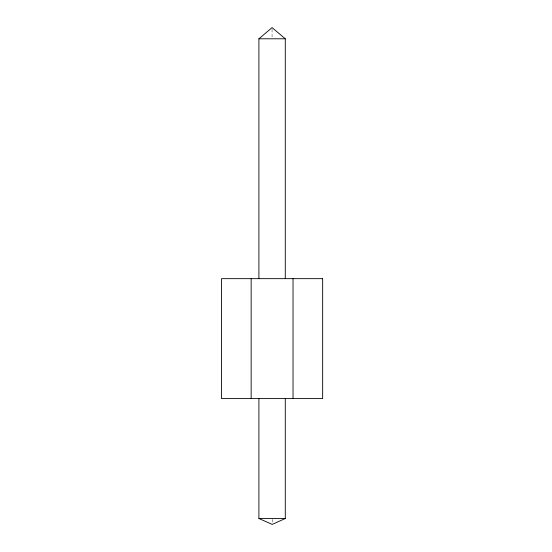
<?xml version="1.0" encoding="UTF-8"?>
<svg xmlns="http://www.w3.org/2000/svg" width="552" height="552" viewBox="0 0 552 552"><rect width="100%" height="100%" fill="white"/><g stroke="black" fill="none" stroke-linecap="round" stroke-linejoin="round"><path stroke-width="0.41" stroke-dasharray="2.76 2.07" d="M272.246 519.363L272.246 522.723M272.06 29.325L272.06 37.929"/><path stroke-width="0.83" d="M258.902 278.656L258.902 38.792L272.06 27.6L285.287 38.792L285.287 278.656M285.287 398.592L285.287 518.521L272.246 524.4L258.902 518.521L258.902 398.592M258.902 38.792L285.287 38.792M258.902 518.521L285.287 518.521M293.036 278.656L293.036 398.592M251.153 278.656L251.153 398.592M322.651 278.656L221.538 278.656L221.538 398.592L322.651 398.592L322.651 278.656"/></g></svg>
